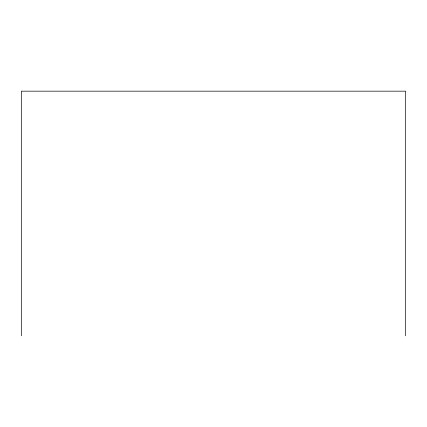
<?xml version="1.0" encoding="UTF-8"?>
<svg xmlns="http://www.w3.org/2000/svg" width="427" height="427" viewBox="0 0 427 427"><rect width="100%" height="100%" fill="white"/><g stroke="black" fill="none" stroke-linecap="round" stroke-linejoin="round"><path stroke-width="0.64" d="M405.65 335.83L405.65 91.17L21.35 91.17L21.35 335.83"/></g></svg>
